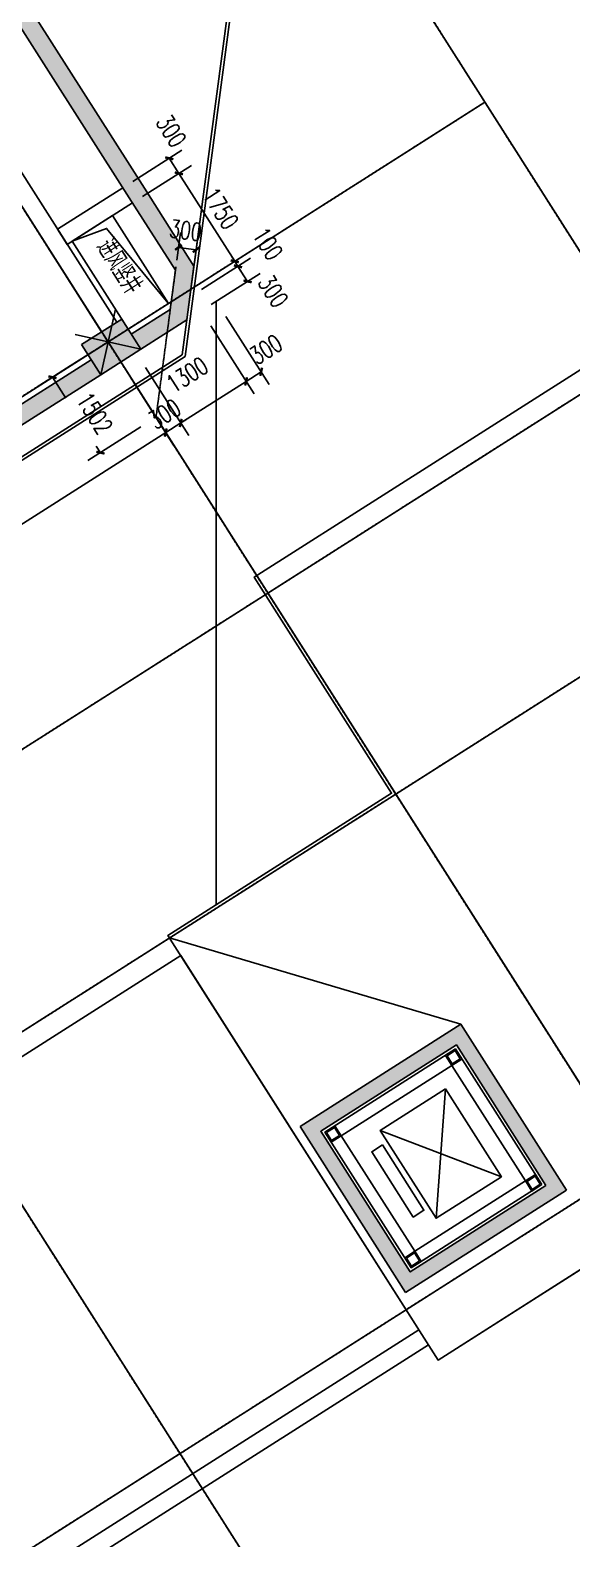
# Model space of a CAD drawing. Extents: x -46296 to 410892, y -135666 to 238728.
# Drawn here: x 133817 to 142911, y 117499 to 142833 of the extents above; entities that cross this region are included whole.
import ezdxf
from ezdxf.xclip import XClip

# ---------------------------------------------------------------- set-up
doc = ezdxf.new("R2010")
doc.units = 0
doc.header["$LTSCALE"] = 10
doc.header["$MEASUREMENT"] = 0
doc.header["$XCLIPFRAME"] = 0
doc.linetypes.add('DOTE', pattern=[2.42, 2, -0.2, 0.02, -0.2])
for name, color, linetype in [('$0$A_STR-钢结构', 20, 'Continuous'), ('$1$A-E_电梯', 171, 'Continuous'), ('$1$A-TECH_结构', 21, 'Continuous'), ('01-标注_尺寸', 124, 'Continuous'), ('01-标注_符号', 200, 'Continuous'), ('05-填充_天正', 26, 'Continuous'), ('104-13 B0核心筒$0$02-TEXT_房间', 7, 'Continuous'), ('104-13 B0核心筒$0$05-填充_天正', 26, 'Continuous'), ('104-13 B0核心筒$0$A-TECH_结构', 21, 'Continuous'), ('104-13 B0核心筒$0$A_STR-砌块墙', 121, 'Continuous'), ('104-13 B0核心筒$0$A_STR-砼墙', 51, 'Continuous'), ('104-13 B0核心筒$0$A_STR-砼柱', 51, 'Continuous'), ('A-O_分水线', 127, 'Continuous'), ('A_AXIS-轴线', 36, 'DOTE'), ('A_STR-砼墙', 51, 'Continuous'), ('PUB_HATCH', 8, 'Continuous')]:
    doc.layers.add(name, color=color, linetype=linetype)
doc.layers.add('04-不打印_面积', color=5, linetype='Continuous', plot=False)
doc.layers.add('104-13 B0核心筒$0$04-不打印_辅助线', color=165, linetype='Continuous', plot=False)
doc.styles.add('104-13 B0核心筒$0$_TCH_SPACE', font='ros.shx', dxfattribs={"width": 0.75, "height": 5, "bigfont": 'jd.shx'})
doc.styles.add('_TCH_DIM_T3', font='SIMPLEX', dxfattribs={"width": 0.705882, "bigfont": 'GBCBIG'})
doc.dimstyles.new('_TCH_ARCH&&100', dxfattribs={"dimtxt": 297.5, "dimasz": 100, "dimexe": 250, "dimexo": 300, "dimgap": 126.25, "dimtad": 1, "dimdec": 0, "dimzin": 0, "dimdsep": 46, "dimtxsty": '_TCH_DIM_T3', "dimblk": 'ARCHTICK', "dimcen": 0.09, "dimclrt": 7, "dimazin": 2, "dimtfac": 1, "dimtdec": 0, "dimtix": 1, "dimtmove": 2, "dimatfit": 3, "dimfxl": 0, "dimtolj": 1, "dimtzin": 0, "dimarcsym": 0})

# ---------------------------------------------------------------- blocks, each defined once
blk = doc.blocks.new('104 轴线')
for p, q in [((-273455, 172905), (-228319, 101944)), ((-279783, 168880), (-234647, 97919)), ((-287377, 164050), (-242241, 93088)), ((-262856, 99412), (-214266, 130319)), ((-260709, 96037), (-222317, 120457)), ((-265539, 103631), (-239804, 120001)), ((-256737, 89793), (-218420, 114166))]:
    blk.add_line(p, q)
blk = doc.blocks.new('_FZH')
blk.add_lwpolyline([(-0.5, -0.5), (0.5, -0.5), (0.5, 0.5), (-0.5, 0.5)], close=True)
at = {"layer": 'PUB_HATCH'}
blk.add_solid([(-0.5, -0.5), (0.5, -0.5), (-0.5, 0.5), (0.5, 0.5)], dxfattribs=at)
blk = doc.blocks.new('104-13 B0核心筒')
at = {"layer": '104-13 B0核心筒$0$05-填充_天正'}
for points in [[(49003, 19897), (49001, 19597), (55850, 19600), (55850, 19900)], [(57293, 19600), (57402, 19900), (55850, 19900), (55850, 19600)], [(57800, 19175), (58100, 19315), (57402, 19900), (57293, 19600)], [(57800, 18400), (58100, 18400), (58100, 19315), (57800, 19175)], [(58100, 17600), (57800, 17600), (57800, 9400), (58100, 9400)]]:
    blk.add_hatch(color=256, dxfattribs=at).paths.add_polyline_path(points)
at = {"layer": '104-13 B0核心筒$0$04-不打印_辅助线'}
for p, q in [((57300, 17600), (58100, 18400)), ((57300, 18400), (58100, 17600))]:
    blk.add_line(p, q, dxfattribs=at)
at = {"layer": '104-13 B0核心筒$0$A-TECH_结构'}
blk.add_lwpolyline([(55950, 19200), (57700, 19200), (57700, 18400), (55950, 18400)], close=True, dxfattribs=at)
blk.add_lwpolyline([(55950, 18400), (56079, 19003), (57692, 19200)], dxfattribs=at)
at = {"layer": '104-13 B0核心筒$0$A_STR-砌块墙'}
for p, q in [((55650, 18300), (55650, 19600)), ((55950, 18300), (55950, 19600)), ((57500, 18300), (53700, 18300)), ((55650, 18300), (55950, 18300)), ((57500, 18000), (53700, 18000)), ((57800, 18150), (57800, 18150)), ((57950, 18150), (57950, 18150)), ((58100, 18150), (58100, 18150))]:
    blk.add_line(p, q, dxfattribs=at)
at = {"layer": '104-13 B0核心筒$0$A_STR-砼墙'}
for p, q in [((55850, 19900), (49003, 19897)), ((57402, 19900), (55850, 19900)), ((58100, 19315), (57402, 19900)), ((55850, 19600), (49001, 19597)), ((57293, 19600), (55850, 19600)), ((57800, 19175), (57293, 19600)), ((58100, 18400), (58100, 19315)), ((57800, 18400), (57800, 19175)), ((57650, 18400), (57650, 18400)), ((57875, 18400), (57875, 18400)), ((58100, 18400), (58100, 18400)), ((57800, 9400), (57800, 17600)), ((58100, 9400), (58100, 17600))]:
    blk.add_line(p, q, dxfattribs=at)
at = {"layer": '104-13 B0核心筒$0$04-不打印_辅助线'}
ref = blk.add_blockref('104 轴线', (287656, 163437), dxfattribs=dict(at, rotation=57.54087654753761))
XClip(ref).set_block_clipping_path([(-308258.2439484803, 159880.9876684749), (-256882.7738956955, 79110.5487782021), (-223300.1845035219, 100471.3503204154), (-274675.6545563068, 181241.7892106881)])
at = {"layer": '104-13 B0核心筒$0$A_STR-砼柱', "xscale": 599.9642120770295, "yscale": 800.0000000004657, "zscale": 800.0000000004657, "rotation": 359.9999999999944}
blk.add_blockref('_FZH', (57800, 18000), dxfattribs=at)
at = {"layer": '104-13 B0核心筒$0$02-TEXT_房间', "style": '104-13 B0核心筒$0$_TCH_SPACE', "width": 0.75}
blk.add_text('进风竖井', height=347.3, dxfattribs=at).set_placement((56238, 18671))
blk = doc.blocks.new('$0$mjfykutduy')
at = {"layer": '$0$A_STR-钢结构'}
for points in [[(50, 50), (50, 2750), (2650, 2750), (2650, 50)], [(50, 2550), (250, 2550), (250, 2750), (50, 2750)], [(70, 2570), (230, 2570), (230, 2730), (70, 2730)], [(250, 250), (250, 2550), (2450, 2550), (2450, 250)], [(2450, 2550), (2650, 2550), (2650, 2750), (2450, 2750)], [(2470, 2570), (2630, 2570), (2630, 2730), (2470, 2730)], [(50, 50), (250, 50), (250, 250), (50, 250)], [(70, 70), (230, 70), (230, 230), (70, 230)], [(2450, 50), (2650, 50), (2650, 250), (2450, 250)], [(2470, 70), (2630, 70), (2630, 230), (2470, 230)]]:
    blk.add_lwpolyline(points, close=True, dxfattribs=at)
at = {"layer": '$1$A-E_电梯'}
for points in [[(550, 2275), (1850, 2275), (1850, 525), (550, 525)], [(1950, 2050), (2163, 2050), (2163, 750), (1950, 750)]]:
    blk.add_lwpolyline(points, close=True, dxfattribs=at)
for points in [[(550, 2275), (1850, 525)], [(550, 525), (1850, 2275)]]:
    blk.add_lwpolyline(points, dxfattribs=at)
at = {"layer": '$1$A-TECH_结构'}
blk.add_lwpolyline([(0, 0), (0, 2800), (2700, 2800), (2700, 0)], close=True, dxfattribs=at)
blk = doc.blocks.new('_ArchTick')
at = {"color": 0, "linetype": 'ByBlock', "const_width": 0.4}
blk.add_lwpolyline([(-0.5, -0.5), (0.5, 0.5)], dxfattribs=at)
blk = doc.blocks.new('*D2012')
at = {"layer": '01-标注_尺寸', "color": 0, "lineweight": -2, "transparency": 16777216}
for p, q in [((136278, 138968), (136339, 139433)), ((136575, 138929), (136636, 139394)), ((136306, 139186), (136604, 139146))]:
    blk.add_line(p, q, dxfattribs=at)
at = {"layer": 'Defpoints', "color": 0, "transparency": 16777216}
for p in [(136604, 139146), (136238, 138671), (136536, 138632)]:
    blk.add_point(p, dxfattribs=at)
at = {"layer": '01-标注_尺寸', "color": 0, "lineweight": -2, "transparency": 16777216, "xscale": 100, "yscale": 100, "zscale": 100}
for p, rotation in [((136306, 139186), 172.4901923466423), ((136604, 139146), 352.4901923466423)]:
    blk.add_blockref('_ArchTick', p, dxfattribs=dict(at, rotation=rotation))
at = {"layer": '01-标注_尺寸', "color": 7, "transparency": 16777216, "insert": (136428, 139471), "char_height": 297.5, "attachment_point": 5, "rotation": 352.4902, "style": '_TCH_DIM_T3'}
blk.add_mtext('\\A1;300', dxfattribs=at)
blk = doc.blocks.new('*D2013')
at = {"layer": '01-标注_尺寸', "color": 0, "lineweight": -2, "transparency": 16777216}
for p, q in [((134871, 137437), (133980, 136871)), ((134191, 137005), (134415, 136654)), ((135677, 136170), (134787, 135604)), ((134997, 135738), (134926, 135850))]:
    blk.add_line(p, q, dxfattribs=at)
at = {"layer": 'Defpoints', "color": 0, "transparency": 16777216}
for p in [(135124, 137598), (135930, 136331), (134997, 135738)]:
    blk.add_point(p, dxfattribs=at)
at = {"layer": '01-标注_尺寸', "color": 0, "lineweight": -2, "transparency": 16777216, "xscale": 100, "yscale": 100, "zscale": 100}
for p, rotation in [((134191, 137005), 122.4591234522163), ((134997, 135738), 302.4591234522163)]:
    blk.add_blockref('_ArchTick', p, dxfattribs=dict(at, rotation=rotation))
at = {"layer": '01-标注_尺寸', "color": 7, "transparency": 16777216, "insert": (134901, 136399), "char_height": 297.5, "attachment_point": 5, "rotation": 302.4591, "style": '_TCH_DIM_T3'}
blk.add_mtext('\\A1;1502', dxfattribs=at)
blk = doc.blocks.new('*D2059')
at = {"layer": '01-标注_尺寸', "color": 0, "lineweight": -2, "transparency": 16777216}
for p, q in [((136850, 137866), (137576, 136724)), ((137103, 138027), (137829, 136885)), ((137442, 136935), (137695, 137096))]:
    blk.add_line(p, q, dxfattribs=at)
at = {"layer": 'Defpoints', "color": 0, "transparency": 16777216}
for p in [(136689, 138119), (136942, 138280), (137695, 137096)]:
    blk.add_point(p, dxfattribs=at)
at = {"layer": '01-标注_尺寸', "color": 0, "lineweight": -2, "transparency": 16777216, "xscale": 100, "yscale": 100, "zscale": 100}
for p, rotation in [((137695, 137096), 32.45912345245891), ((137442, 136935), 212.4591234524589)]:
    blk.add_blockref('_ArchTick', p, dxfattribs=dict(at, rotation=rotation))
at = {"layer": '01-标注_尺寸', "color": 7, "transparency": 16777216, "insert": (137775, 137473), "char_height": 297.5, "attachment_point": 5, "rotation": 32.4591, "style": '_TCH_DIM_T3'}
blk.add_mtext('\\A1;300', dxfattribs=at)
blk = doc.blocks.new('*D2060')
at = {"layer": '01-标注_尺寸', "color": 0, "lineweight": -2, "transparency": 16777216}
for p, q in [((136850, 137866), (137576, 136724)), ((135753, 137168), (136479, 136027)), ((136345, 136237), (137442, 136935))]:
    blk.add_line(p, q, dxfattribs=at)
at = {"layer": 'Defpoints', "color": 0, "transparency": 16777216}
for p in [(136689, 138119), (135592, 137422), (137442, 136935)]:
    blk.add_point(p, dxfattribs=at)
at = {"layer": '01-标注_尺寸', "color": 0, "lineweight": -2, "transparency": 16777216, "xscale": 100, "yscale": 100, "zscale": 100}
for p, rotation in [((137442, 136935), 32.45912345245936), ((136345, 136237), 212.4591234524594)]:
    blk.add_blockref('_ArchTick', p, dxfattribs=dict(at, rotation=rotation))
at = {"layer": '01-标注_尺寸', "color": 7, "transparency": 16777216, "insert": (136452, 137046), "char_height": 297.5, "attachment_point": 5, "rotation": 32.4591, "style": '_TCH_DIM_T3'}
blk.add_mtext('\\A1;1300', dxfattribs=at)
blk = doc.blocks.new('*D2061')
at = {"layer": '01-标注_尺寸', "color": 0, "lineweight": -2, "transparency": 16777216}
for p, q in [((135753, 137168), (136479, 136027)), ((135500, 137007), (136226, 135866)), ((136092, 136076), (136007, 136023)), ((136092, 136076), (136345, 136237)), ((136345, 136237), (136429, 136291))]:
    blk.add_line(p, q, dxfattribs=at)
at = {"layer": 'Defpoints', "color": 0, "transparency": 16777216}
for p in [(135592, 137422), (135339, 137261), (136345, 136237)]:
    blk.add_point(p, dxfattribs=at)
at = {"layer": '01-标注_尺寸', "color": 0, "lineweight": -2, "transparency": 16777216, "xscale": 100, "yscale": 100, "zscale": 100}
for p, rotation in [((136345, 136237), 212.4591234524591), ((136092, 136076), 32.45912345245915)]:
    blk.add_blockref('_ArchTick', p, dxfattribs=dict(at, rotation=rotation))
at = {"layer": '01-标注_尺寸', "color": 7, "transparency": 16777216, "insert": (136071, 136389), "char_height": 297.5, "attachment_point": 5, "rotation": 32.4591, "style": '_TCH_DIM_T3'}
blk.add_mtext('\\A1;300', dxfattribs=at)
blk = doc.blocks.new('*D2062')
at = {"layer": '01-标注_尺寸', "color": 0, "lineweight": -2, "transparency": 16777216}
for p, q in [((135500, 137007), (136226, 135866)), ((130312, 132400), (136092, 136076)), ((129720, 133331), (130446, 132189))]:
    blk.add_line(p, q, dxfattribs=at)
at = {"layer": 'Defpoints', "color": 0, "transparency": 16777216}
for p in [(135339, 137261), (136092, 136076), (129559, 133584)]:
    blk.add_point(p, dxfattribs=at)
at = {"layer": '01-标注_尺寸', "color": 0, "lineweight": -2, "transparency": 16777216, "xscale": 100, "yscale": 100, "zscale": 100}
for p, rotation in [((136092, 136076), 32.45912345245881), ((130312, 132400), 212.4591234524588)]:
    blk.add_blockref('_ArchTick', p, dxfattribs=dict(at, rotation=rotation))
at = {"layer": '01-标注_尺寸', "color": 7, "transparency": 16777216, "insert": (133054, 134470), "char_height": 297.5, "attachment_point": 5, "rotation": 32.4591, "style": '_TCH_DIM_T3'}
blk.add_mtext('\\A1;6850', dxfattribs=at)
blk = doc.blocks.new('*D2110')
at = {"layer": '01-标注_尺寸', "color": 0, "lineweight": -2, "transparency": 16777216}
for p, q in [((136696, 138480), (137517, 139002)), ((137306, 138867), (137467, 138614)), ((136857, 138227), (137678, 138748))]:
    blk.add_line(p, q, dxfattribs=at)
at = {"layer": 'Defpoints', "color": 0, "transparency": 16777216}
for p in [(137467, 138614), (136443, 138319), (136604, 138066)]:
    blk.add_point(p, dxfattribs=at)
at = {"layer": '01-标注_尺寸', "color": 0, "lineweight": -2, "transparency": 16777216, "xscale": 100, "yscale": 100, "zscale": 100}
for p, rotation in [((137306, 138867), 122.459123452399), ((137467, 138614), 302.459123452399)]:
    blk.add_blockref('_ArchTick', p, dxfattribs=dict(at, rotation=rotation))
at = {"layer": '01-标注_尺寸', "color": 7, "transparency": 16777216, "insert": (137897, 138450), "char_height": 297.5, "attachment_point": 5, "rotation": 302.4591, "style": '_TCH_DIM_T3'}
blk.add_mtext('\\A1;300', dxfattribs=at)
blk = doc.blocks.new('*D2111')
at = {"layer": '01-标注_尺寸', "color": 0, "lineweight": -2, "transparency": 16777216}
for p, q in [((136643, 138564), (137463, 139086)), ((136696, 138480), (137517, 139002)), ((137252, 138952), (137198, 139036)), ((137252, 138952), (137306, 138867)), ((137306, 138867), (137359, 138783))]:
    blk.add_line(p, q, dxfattribs=at)
at = {"layer": 'Defpoints', "color": 0, "transparency": 16777216}
for p in [(137306, 138867), (136390, 138403), (136443, 138319)]:
    blk.add_point(p, dxfattribs=at)
at = {"layer": '01-标注_尺寸', "color": 0, "lineweight": -2, "transparency": 16777216, "xscale": 100, "yscale": 100, "zscale": 100}
for p, rotation in [((137252, 138952), 302.4591234524041), ((137306, 138867), 122.4591234524041)]:
    blk.add_blockref('_ArchTick', p, dxfattribs=dict(at, rotation=rotation))
at = {"layer": '01-标注_尺寸', "color": 7, "transparency": 16777216, "insert": (137806, 139245), "char_height": 297.5, "attachment_point": 5, "rotation": 302.4591, "style": '_TCH_DIM_T3'}
blk.add_mtext('\\A1;100', dxfattribs=at)
blk = doc.blocks.new('*D2112')
at = {"layer": '01-标注_尺寸', "color": 0, "lineweight": -2, "transparency": 16777216}
for p, q in [((135704, 140041), (136524, 140563)), ((136313, 140428), (137252, 138952)), ((136643, 138564), (137463, 139086))]:
    blk.add_line(p, q, dxfattribs=at)
at = {"layer": 'Defpoints', "color": 0, "transparency": 16777216}
for p in [(135450, 139880), (137252, 138952), (136390, 138403)]:
    blk.add_point(p, dxfattribs=at)
at = {"layer": '01-标注_尺寸', "color": 0, "lineweight": -2, "transparency": 16777216, "xscale": 100, "yscale": 100, "zscale": 100}
for p, rotation in [((136313, 140428), 122.4591234523994), ((137252, 138952), 302.4591234523994)]:
    blk.add_blockref('_ArchTick', p, dxfattribs=dict(at, rotation=rotation))
at = {"layer": '01-标注_尺寸', "color": 7, "transparency": 16777216, "insert": (137015, 139838), "char_height": 297.5, "attachment_point": 5, "rotation": 302.4591, "style": '_TCH_DIM_T3'}
blk.add_mtext('\\A1;1750', dxfattribs=at)
blk = doc.blocks.new('*D2113')
at = {"layer": '01-标注_尺寸', "color": 0, "lineweight": -2, "transparency": 16777216}
for p, q in [((135543, 140294), (136363, 140816)), ((136152, 140682), (136313, 140428)), ((135704, 140041), (136524, 140563))]:
    blk.add_line(p, q, dxfattribs=at)
at = {"layer": 'Defpoints', "color": 0, "transparency": 16777216}
for p in [(136313, 140428), (135289, 140133), (135450, 139880)]:
    blk.add_point(p, dxfattribs=at)
at = {"layer": '01-标注_尺寸', "color": 0, "lineweight": -2, "transparency": 16777216, "xscale": 100, "yscale": 100, "zscale": 100}
for p, rotation in [((136152, 140682), 122.4591234523999), ((136313, 140428), 302.4591234523999)]:
    blk.add_blockref('_ArchTick', p, dxfattribs=dict(at, rotation=rotation))
at = {"layer": '01-标注_尺寸', "color": 7, "transparency": 16777216, "insert": (136185, 141141), "char_height": 297.5, "attachment_point": 5, "rotation": 302.4591, "style": '_TCH_DIM_T3'}
blk.add_mtext('\\A1;300', dxfattribs=at)

msp = doc.modelspace()

# ---------------------------------------------------------------- hatches: boundary and pattern name
at = {"layer": '05-填充_天正'}
for points in [[(140973.4, 125793.3), (141050.2, 126138.4), (138350.1, 124421), (138695.2, 124344.2)], [(142476.2, 123430.7), (142821.3, 123353.9), (141050.2, 126138.4), (140973.4, 125793.3)], [(140121.2, 121636.5), (140198, 121981.6), (138695.2, 124344.2), (138350.1, 124421)], [(142821.3, 123353.9), (142476.2, 123430.7), (140198, 121981.6), (140121.2, 121636.5)]]:
    msp.add_hatch(color=256, dxfattribs=at).paths.add_polyline_path(points)

# ---------------------------------------------------------------- linework, layer by layer
at = {"layer": '01-标注_符号'}
for points in [[(144568, 128652.7, 0, 0, 0), (142538.1, 132097.4, 240, 0, 0), (142081.2, 132872.8, 0, 0, 0)], [(138477.7, 130760.6, 0, 0, 0), (137893, 130404.7, 160, 0, 0), (137380.5, 130092.7, 0, 0, 0)], [(138210, 125658.2, 0, 0, 0), (138794.7, 126014.2, 160, 0, 0), (139307.2, 126326.2, 0, 0, 0)]]:
    msp.add_lwpolyline(points, format="xyseb", dxfattribs=at)
at = {"layer": '04-不打印_面积', "color": 1}
for points in [[(119490.9, 126587.8), (136417, 137354), (137289.7, 143947.4), (121429.1, 152234.7), (117969.6, 150034.2), (104391.1, 171381.7), (104565.6, 180982.7), (101671.4, 185532.8), (87158.5, 176301.6), (99502.5, 156894.8), (100008.8, 157216.8)], [(119506.3, 126656.8), (136370.5, 137383.6), (137235.5, 143919.3), (121431.5, 152177), (117954.2, 149965.2), (104340.9, 171367.6), (104515.3, 180968.6), (101656, 185463.8), (87227.5, 176286.3), (99517.9, 156963.8), (100024.1, 157285.8)]]:
    msp.add_lwpolyline(points, close=True, dxfattribs=at)
at = {"layer": 'A-O_分水线'}
for p, q in [((136941.8, 128146.8), (136941.8, 138280.4)), ((141050.2, 126138.4), (136157.3, 127589))]:
    msp.add_line(p, q, dxfattribs=at)
at = {"layer": 'A_AXIS-轴线'}
msp.add_line((136263.4, 138860.1), (135930, 136330.9), dxfattribs=at)
at = {"layer": 'A_STR-砼墙'}
for p, q in [((141050.2, 126138.4), (138350.1, 124421)), ((142821.3, 123353.9), (141050.2, 126138.4)), ((140973.4, 125793.3), (138695.2, 124344.2)), ((142476.2, 123430.7), (140973.4, 125793.3)), ((140121.2, 121636.5), (138350.1, 124421)), ((140198, 121981.6), (138695.2, 124344.2)), ((142476.2, 123430.7), (140198, 121981.6)), ((142821.3, 123353.9), (140121.2, 121636.5))]:
    msp.add_line(p, q, dxfattribs=at)
msp.add_lwpolyline([(166589.5, 176618.7), (129202, 196081.4), (124261.4, 186590.5), (123239.9, 187122.2, 0.4682653), (105289.1, 179286.2), (101632.9, 185034.3), (104164.3, 186644.4), (101480.8, 190863.3), (89840.9, 183459.5), (87649.8, 174224.9), (122929.1, 118760.2), (136345.1, 127293.7), (140665.5, 120501.3), (146993.8, 124526.5)], format="xyb", dxfattribs=at)
for points in [[(214034.4, 107332.4), (210429.2, 109209.2), (162301.2, 134263), (140665.5, 120501.3), (136130.8, 127630.6), (139884.4, 130019.9), (137578.3, 133648.3), (146732.4, 139470.9), (146730.9, 139473.2), (166728, 152195.4), (225664.5, 121503)], [(140343.5, 121007.6), (133508.9, 116660.3), (138947.5, 108110), (140254, 104786.4)], [(140532.7, 104897.3), (139217.6, 108242.9), (133923.1, 116568.2), (140504.5, 120754.4)]]:
    msp.add_lwpolyline(points, dxfattribs=at)

# ---------------------------------------------------------------- block references
at = {"rotation": 302.4591234524621}
msp.add_blockref('104-13 B0核心筒', (88968.6, 176623.3), dxfattribs=at)
at = {"xscale": -1, "rotation": 32.45912345245763}
msp.add_blockref('$0$mjfykutduy', (142476.2, 123430.7), dxfattribs=at)
at = {"layer": 'A_AXIS-轴线'}
msp.add_blockref('104 轴线', (381256.4, 21622.8), dxfattribs=at)

# ---------------------------------------------------------------- dimensions: what is measured, and where the dimension line sits
at = {"layer": '01-标注_尺寸'}
for base, p1, p2, angle, picture, middle in [((136312.9, 140428.4), (135289.4, 140132.9), (135450.4, 139879.8), 302.45912, '*D2113', (136185.4, 141141.3)), ((136603.8, 139146.4), (136238.5, 138670.8), (136535.9, 138631.6), 352.49019, '*D2012', (136428.3, 139470.7)), ((137305.8, 138867.4), (136389.6, 138403.2), (136443.3, 138318.8), 302.45912, '*D2111', (137806.3, 139245)), ((137466.8, 138614.3), (136443.3, 138318.8), (136604.3, 138065.7), 302.45912, '*D2110', (137897.4, 138449.7)), ((137441.9, 136935.2), (135591.8, 137421.6), (136688.7, 138119.3), 32.45912, '*D2060', (136452.1, 137046.3)), ((137695, 137096.2), (136688.7, 138119.3), (136941.8, 138280.3), 32.45912, '*D2059', (137775.2, 137473.2)), ((134997.5, 135737.7), (135124, 137598.1), (135930, 136330.9), 302.45912, '*D2013', (134901.5, 136399.4))]:
    dim = msp.add_linear_dim(base=base, p1=p1, p2=p2, angle=angle, dimstyle='_TCH_ARCH&&100', dxfattribs=at)
    dim.commit()
    dim.dimension.update_dxf_attribs({"geometry": picture, "text_midpoint": middle, "dimtype": 129})
for p1, p2, distance, picture, middle in [((135450.4, 139879.8), (136389.6, 138403.2), 1022.2, '*D2112', (137014.6, 139837.7)), ((135338.7, 137260.6), (135591.8, 137421.6), -1403.4, '*D2061', (136070.8, 136389)), ((129558.8, 133584.2), (135338.7, 137260.6), -1403.4, '*D2062', (133054.3, 134470.3))]:
    dim = msp.add_aligned_dim(p1=p1, p2=p2, distance=distance, dimstyle='_TCH_ARCH&&100', dxfattribs=at)
    dim.commit()
    dim.dimension.update_dxf_attribs({"geometry": picture, "text_midpoint": middle})

doc.saveas('drawing.dxf')
